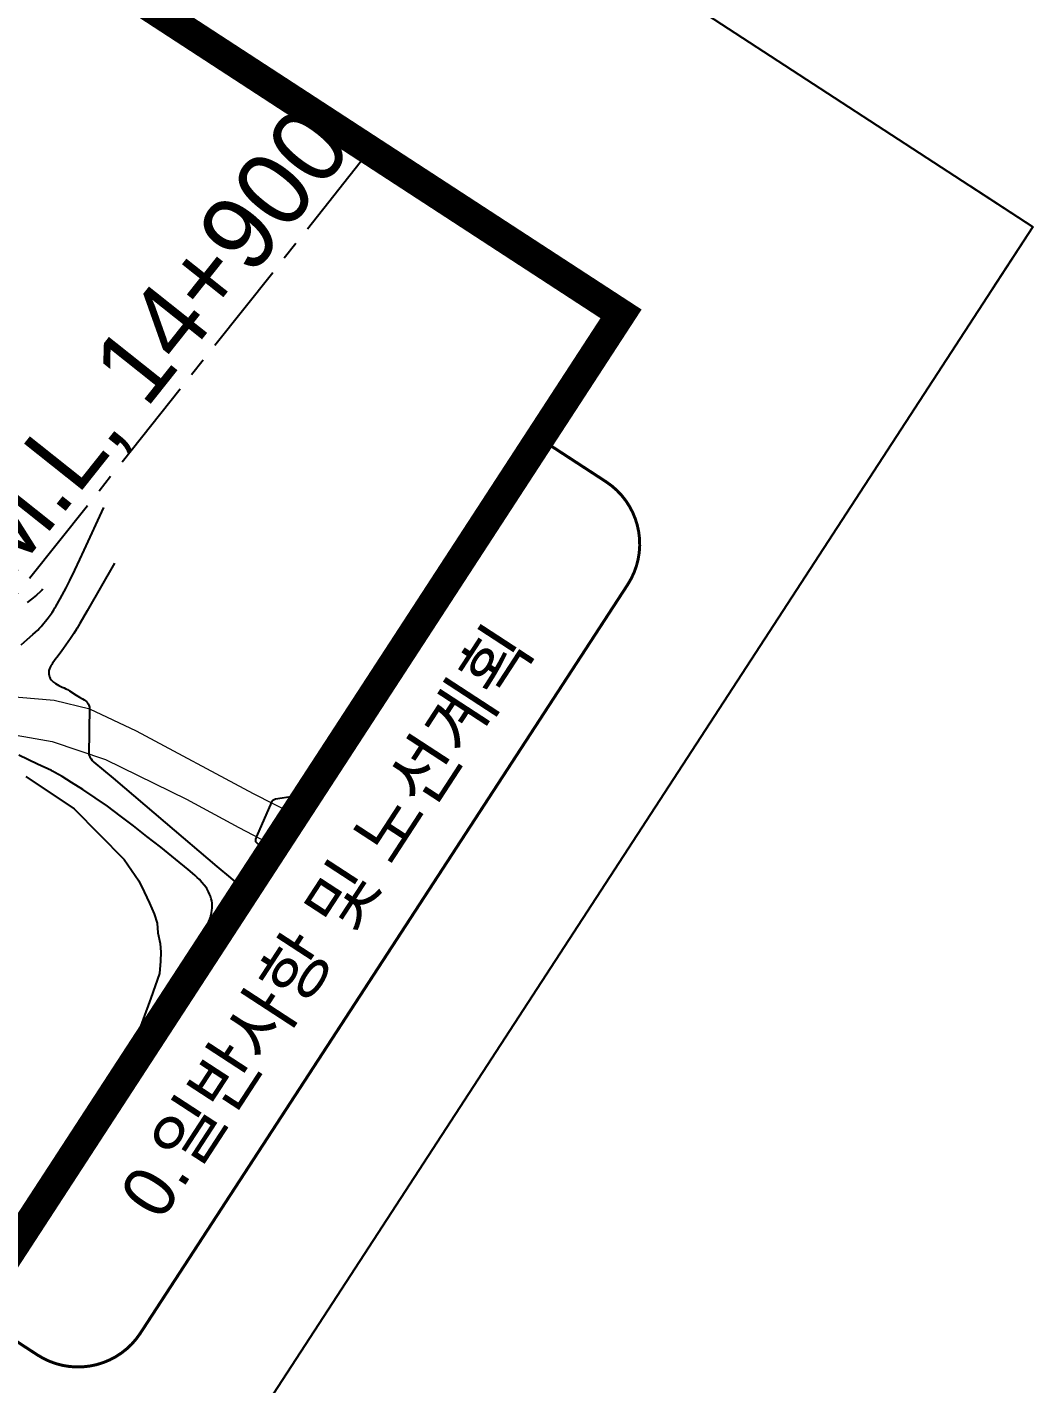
# Model space of a CAD drawing. Header units: millimetres. Extents: x 156921 to 159642, y 477538 to 479586.
# Drawn here: x 158720.1 to 158787.7, y 478503.4 to 478594.5 of the extents above; entities that cross this region are included whole.
import ezdxf
from ezdxf.enums import TextEntityAlignment as Align

# ---------------------------------------------------------------- set-up
doc = ezdxf.new("R2010")
doc.units = ezdxf.units.MM
doc.header["$MEASUREMENT"] = 0
doc.header["$PDSIZE"] = 0.5
for name, pattern in [('A-CENTR05', [10, 6.25, -1.25, 1.25, -1.25]), ('AM4', [4, 0, -4]), ('CONT', [2, 1, 1])]:
    doc.linetypes.add(name, pattern=pattern)
doc.layers.add('99_가이드라인', color=83, linetype='Continuous', plot=False)
doc.layers.add('A0013115', color=16, linetype='Continuous', lineweight=0, transparency=0.6)
for name, color, linetype in [('CX-BORD-LIN1', 4, 'Continuous'), ('CX-BORD-LIN2', 3, 'Continuous'), ('CX-BORD-TEX3', 6, 'Continuous'), ('CX-MISC', 2, 'Continuous'), ('WD_도곽', 7, 'Continuous'), ('공통_인출선&문자', 7, 'Continuous')]:
    doc.layers.add(name, color=color, linetype=linetype)
for name, color, linetype, transparency in [('D0025111', 66, 'AM4', 0.6), ('F0017111', 94, 'Continuous', 0.6), ('F0017114', 80, 'Continuous', 0.6)]:
    doc.layers.add(name, color=color, linetype=linetype, transparency=transparency)
doc.styles.get("Standard").update_dxf_attribs({"font": 'BAREUNDOTUMPRO1.TTF'})
doc.styles.add('TB_TEXT', font='BAREUNDOTUMPRO1.TTF')
doc.styles.add('TB_WBTXT', font='BareunDotumPro3.ttf')

# ---------------------------------------------------------------- blocks, each defined once
blk = doc.blocks.new('WD-INDEX-1', base_point=(3990.447, -477.055))
at = {"color": 253, "true_color": 0xb4b4b4, "const_width": 0.2}
blk.add_lwpolyline([(3995.747, -557.055, 0.414214), (4000.747, -552.055), (4000.747, -492.055, 0.414214), (3995.747, -487.055), (3990.447, -487.055), (3990.447, -557.055)], format="xyb", close=True, dxfattribs=at)
blk.add_point((3990.447, -477.055))
at = {"color": 253, "true_color": 0xb4b4b4, "style": 'TB_WBTXT'}
blk.add_text('0.일반사항 및 노선계획', height=3.5, rotation=90, dxfattribs=at).set_placement((3996.097, -522.055), align=Align.MIDDLE_CENTER)
blk = doc.blocks.new('한맥도곽')
at = {"layer": '99_가이드라인'}
blk.add_lwpolyline([(0, 594), (841, 594), (841, 0), (0, 0)], close=True, dxfattribs=at)
at = {"layer": 'CX-BORD-LIN1', "const_width": 2}
blk.add_lwpolyline([(821, 20), (25, 20), (25, 574), (821, 574)], close=True, dxfattribs=at)
at = {"layer": 'CX-MISC'}
blk.add_line((836.002, 594), (841, 594), dxfattribs=at)
blk.add_lwpolyline([(836.002, 594), (841, 594), (841, 589.002)], dxfattribs=at)
at = {"layer": 'CX-BORD-LIN1', "style": 'TB_TEXT'}
for tag, height, p in [('TR_RDAT5', 3.5, (342.5, 53)), ('TR_DGN5', 3.5, (476.118, 53)), ('TR_CHK5', 3.5, (506.118, 53)), ('TR_APP5', 3.5, (536.118, 53)), ('TR_RNUM5', 3, (310.105, 52.637)), ('TR_RDAT4', 3.5, (342.5, 47)), ('TR_DGN4', 3.5, (476.118, 47)), ('TR_CHK4', 3.5, (506.118, 47)), ('TR_APP4', 3.5, (536.118, 47)), ('TR_RNUM4', 3, (310.105, 46.637)), ('TR_RNUM3', 3, (310.105, 40.637)), ('TR_RDAT3', 3.5, (342.5, 41)), ('TR_DGN3', 3.5, (476.118, 41)), ('TR_CHK3', 3.5, (506.118, 41)), ('TR_APP3', 3.5, (536.118, 41)), ('TR_RDAT2', 3.5, (342.5, 35)), ('TR_DGN2', 3.5, (476.118, 35)), ('TR_CHK2', 3.5, (506.118, 35)), ('TR_APP2', 3.5, (536.118, 35)), ('TR_RNUM2', 3, (310.105, 34.637)), ('TR_RNUM1', 3, (310.105, 28.637)), ('TR_RDAT1', 3.5, (342.5, 29)), ('TR_DGN1', 3.5, (476.118, 29)), ('TR_CHK1', 3.5, (506.118, 29)), ('TR_APP1', 3.5, (536.118, 29))]:
    blk.add_attdef(tag, text='', height=height, dxfattribs=at).set_placement(p, align=Align.MIDDLE_CENTER)
for tag, p in [('TR_RCON5', (367.303, 53)), ('TR_RCON4', (367.303, 47)), ('TR_RCON3', (367.303, 41)), ('TR_RCON2', (367.303, 35)), ('TR_RCON1', (367.303, 29))]:
    blk.add_attdef(tag, text='', height=3.5, dxfattribs=at).set_placement(p, align=Align.MIDDLE_LEFT)
at = {"layer": 'CX-BORD-LIN2', "style": 'TB_TEXT'}
for tag, p in [('TD_VERSION', (825.5, 68.015)), ('적용표준버전', (825.5, 35))]:
    blk.add_attdef(tag, text='', height=3, rotation=90, dxfattribs=at).set_placement(p, align=Align.MIDDLE_CENTER)
at = {"layer": 'CX-BORD-TEX3', "style": 'TB_TEXT'}
for tag, height, p in [('노선이정', 4.5, (170.034, 51.456)), ('설계공구', 4.5, (568, 51.361)), ('도 면 명', 4.5, (696, 43.192)), ('설 계 사', 4.5, (170, 42.588)), ('시공공구', 4.5, (568, 42.687)), ('시 공 사', 4.5, (170, 33.593)), ('도면축척', 4.5, (568.291, 33.513)), ('건설분야', 4.5, (170, 25.125)), ('건설단계', 4.5, (240, 25.125)), ('도면번호', 4.5, (568.291, 24.791)), ('편철번호', 4.5, (696, 25.002)), ('확인자', 3, (538, 23.662)), ('개정번호', 3, (310.082, 23.662)), ('날짜', 3, (342.5, 23.662)), ('내   용', 3, (420.5, 23.662)), ('작성자', 3, (478, 23.662)), ('검토자', 3, (508, 23.662))]:
    blk.add_attdef(tag, text='', height=height, dxfattribs=at).set_placement(p, align=Align.MIDDLE)
at = {"layer": 'CX-BORD-TEX3'}
for tag, height, style, p in [('TD_LNDST', 4.5, 'TB_TEXT', (240, 51.5)), ('TD_DSECT', 4.5, 'TB_TEXT', (600.5, 51.5)), ('TD_DDIST', 4.5, 'TB_TEXT', (649.5, 51.5)), ('TD_DNAME_TOP', 4.5, 'TB_TEXT', (766, 50.118)), ('TD_CSECT', 4.5, 'TB_TEXT', (600.5, 42.5)), ('TD_CDIST', 4.5, 'TB_TEXT', (649.5, 42.5)), ('TD_DNAME_MAIN', 6, 'TB_WBTXT', (766, 41.473)), ('TD_CCOMP', 4.5, 'TB_TEXT', (240, 33.593)), ('TD_SCAL', 4.5, 'TB_TEXT', (632, 33.748)), ('TD_DNAME_BOT', 4, 'TB_TEXT', (766, 33.174)), ('TD_FIELD', 4.5, 'TB_TEXT', (205, 25.125)), ('TD_CSTEP', 4.5, 'TB_TEXT', (275.744, 25.125)), ('TD_DWGCODE', 4.5, 'TB_TEXT', (632, 24.791)), ('TD_DWGNO', 4.5, 'TB_TEXT', (766, 25.002))]:
    blk.add_attdef(tag, text='', height=height, dxfattribs=dict(at, style=style)).set_placement(p, align=Align.MIDDLE_CENTER)
at = {"layer": 'CX-BORD-TEX3', "style": 'TB_TEXT'}
for tag, height, width, p in [('TD_DCOMP', 4.5, 0.85, (240, 42.588)), ('TD_CNAME', 5, 0.8, (90, 27.596))]:
    blk.add_attdef(tag, text='', height=height, dxfattribs=dict(at, width=width)).set_placement(p, align=Align.MIDDLE_CENTER)

msp = doc.modelspace()

# ---------------------------------------------------------------- linework, layer by layer
at = {"layer": 'A0013115', "transparency": 33554521, "flags": 128}
for points in [[(158735.271, 478543.022), (158727.415, 478547.23), (158724.278, 478548.716), (158721.881, 478549.29), (158718.466, 478549.6)], [(158717.799, 478547.238), (158721.761, 478546.55), (158725.327, 478545.345), (158730.787, 478542.663), (158734.29, 478540.758)], [(158738.064, 478541.619), (158735.271, 478543.022)], [(158734.29, 478540.758), (158736.693, 478539.514)]]:
    msp.add_lwpolyline(points, dxfattribs=at)
at = {"layer": 'D0025111', "linetype": 'Continuous', "transparency": 33554521, "flags": 128}
for points in [[(158719.976, 478544.184), (158723.241, 478542.022), (158726.59, 478538.627), (158727.582, 478537.18), (158727.942, 478536.452), (158728.301, 478535.689), (158728.597, 478534.976), (158728.799, 478534.353), (158728.862, 478533.693), (158729.018, 478532.975), (158729.062, 478532.401), (158729.026, 478531.795), (158728.96, 478530.959), (158728.381, 478529.307), (158727.432, 478526.741), (158725.763, 478522.731)], [(158722.273, 478517.372), (158720.594, 478515.365), (158717.976, 478513.365), (158717.433, 478513.083), (158716.981, 478512.905), (158716.451, 478512.711), (158715.784, 478512.571), (158715.41, 478512.509), (158714.851, 478512.467), (158714.304, 478512.446), (158713.677, 478512.517), (158712.233, 478512.754), (158710.512, 478513.48), (158707.224, 478515.302), (158704.141, 478517.424)]]:
    msp.add_lwpolyline(points, dxfattribs=at)
at = {"layer": 'F0017111', "transparency": 33554521, "flags": 128}
for points in [[(158719.665, 478553.04), (158720.079, 478553.39), (158720.463, 478553.728), (158720.636, 478553.886), (158720.787, 478554.031), (158720.902, 478554.149), (158720.972, 478554.225), (158721.019, 478554.28), (158721.478, 478554.85), (158721.614, 478555.029), (158721.747, 478555.216), (158721.861, 478555.387), (158721.942, 478555.514), (158722.005, 478555.619), (158722.302, 478556.139), (158722.689, 478556.857), (158722.944, 478557.357), (158723.277, 478558.043), (158723.623, 478558.77), (158723.914, 478559.395), (158725.236, 478562.266)], [(158725.933, 478558.522), (158724.104, 478555.325), (158723.616, 478554.477), (158723.427, 478554.15), (158723.387, 478554.084), (158723.206, 478553.797), (158722.982, 478553.463), (158722.516, 478552.788), (158722.294, 478552.48), (158722.071, 478552.194), (158721.963, 478552.058), (158721.863, 478551.923), (158721.781, 478551.807), (158721.728, 478551.726), (158721.689, 478551.662), (158721.619, 478551.536), (158721.567, 478551.417), (158721.535, 478551.316), (158721.522, 478551.248), (158721.519, 478551.196), (158721.522, 478551.092), (158721.541, 478550.989), (158721.569, 478550.9), (158721.599, 478550.837), (158721.63, 478550.787), (158721.697, 478550.69), (158721.776, 478550.6), (158721.853, 478550.525), (158721.915, 478550.476), (158721.969, 478550.439), (158722.079, 478550.369), (158722.193, 478550.304), (158722.295, 478550.252), (158722.37, 478550.218), (158722.432, 478550.194), (158722.554, 478550.142), (158722.676, 478550.085), (158722.782, 478550.03), (158722.856, 478549.988), (158722.916, 478549.952), (158723.373, 478549.667), (158723.588, 478549.533), (158723.799, 478549.411), (158723.897, 478549.352), (158723.983, 478549.288), (158724.051, 478549.229), (158724.093, 478549.185), (158724.121, 478549.147), (158724.174, 478549.07), (158724.216, 478548.986), (158724.245, 478548.909), (158724.26, 478548.851), (158724.222, 478545.647), (158724.277, 478545.525), (158724.366, 478545.372), (158724.448, 478545.259), (158724.479, 478545.224), (158724.498, 478545.206), (158724.563, 478545.159), (158725.862, 478544.072), (158729.345, 478541.114), (158732.826, 478538.154), (158733.733, 478537.384), (158734.069, 478537.1), (158734.119, 478537.06), (158734.307, 478536.9), (158734.471, 478536.743), (158734.548, 478536.653), (158734.626, 478536.541), (158734.689, 478536.436)], [(158721.111, 478556.791), (158721.059, 478556.718), (158720.974, 478556.625), (158720.704, 478556.383), (158720.375, 478556.117), (158720.063, 478555.883)], [(158730.229, 478529.589), (158730.274, 478529.697), (158730.376, 478529.955), (158730.403, 478530.025), (158730.413, 478530.054), (158730.452, 478530.208), (158730.515, 478530.447), (158730.587, 478530.69), (158730.654, 478530.906), (158730.707, 478531.063), (158730.752, 478531.191), (158730.843, 478531.441), (158730.937, 478531.679), (158731.021, 478531.879), (158731.082, 478532.015), (158731.132, 478532.12), (158731.607, 478533.087), (158731.868, 478533.601), (158732.096, 478534.043), (158732.196, 478534.245), (158732.281, 478534.445), (158732.346, 478534.618), (158732.385, 478534.741), (158732.41, 478534.838), (158732.454, 478535.027), (158732.485, 478535.207), (158732.503, 478535.358), (158732.509, 478535.46), (158732.508, 478535.538), (158732.499, 478535.693), (158732.477, 478535.846), (158732.447, 478535.978), (158732.419, 478536.072), (158732.39, 478536.146), (158732.329, 478536.294), (158732.258, 478536.442), (158732.19, 478536.571), (158732.137, 478536.662), (158732.091, 478536.736), (158731.976, 478536.896), (158731.815, 478537.084), (158731.644, 478537.269), (158731.496, 478537.416), (158731.359, 478537.546), (158731.175, 478537.711), (158730.895, 478537.949), (158730.05, 478538.638), (158729.048, 478539.439), (158728.113, 478540.175), (158727.214, 478540.879), (158726.767, 478541.225), (158726.325, 478541.56), (158725.461, 478542.194), (158723.803, 478543.324), (158723.054, 478543.799), (158722.417, 478544.186), (158721.938, 478544.464), (158721.785, 478544.549), (158721.704, 478544.592), (158720.771, 478545.03), (158719.511, 478545.619)]]:
    msp.add_lwpolyline(points, dxfattribs=at)
at = {"layer": 'F0017114', "transparency": 33554521, "flags": 128}
msp.add_lwpolyline([(158738.792, 478542.738), (158738.522, 478542.789), (158738.236, 478542.836), (158738.05, 478542.857), (158737.965, 478542.862), (158737.937, 478542.86), (158736.765, 478542.666), (158736.586, 478542.587), (158736.501, 478542.472), (158735.493, 478540.157), (158735.408, 478539.984), (158735.426, 478539.835), (158736.096, 478539.138), (158736.273, 478538.87)], dxfattribs=at)
at = {"layer": '공통_인출선&문자', "color": 230, "linetype": 'A-CENTR05', "flags": 128}
msp.add_lwpolyline([(158742.794, 478585.862), (158672.777, 478497.806), (158602.76, 478409.75)], dxfattribs=at)

# ---------------------------------------------------------------- block references
at = {"rotation": 326.9270375787891}
msp.add_blockref('한맥도곽', (157758.764, 478542.297), dxfattribs=at)
at = {"layer": 'WD_도곽', "color": 9, "linetype": 'CONT', "rotation": 326.9270375787892}
msp.add_blockref('WD-INDEX-1', (158759.978, 478575.271), dxfattribs=at)

# ---------------------------------------------------------------- texts
at = {"layer": '공통_인출선&문자', "color": 100, "linetype": 'CONT', "insert": (158742.794, 478585.862), "char_height": 5, "attachment_point": 9, "rotation": 51.51022}
msp.add_mtext('M.L, 14+900', dxfattribs=at)

doc.saveas('drawing.dxf')
